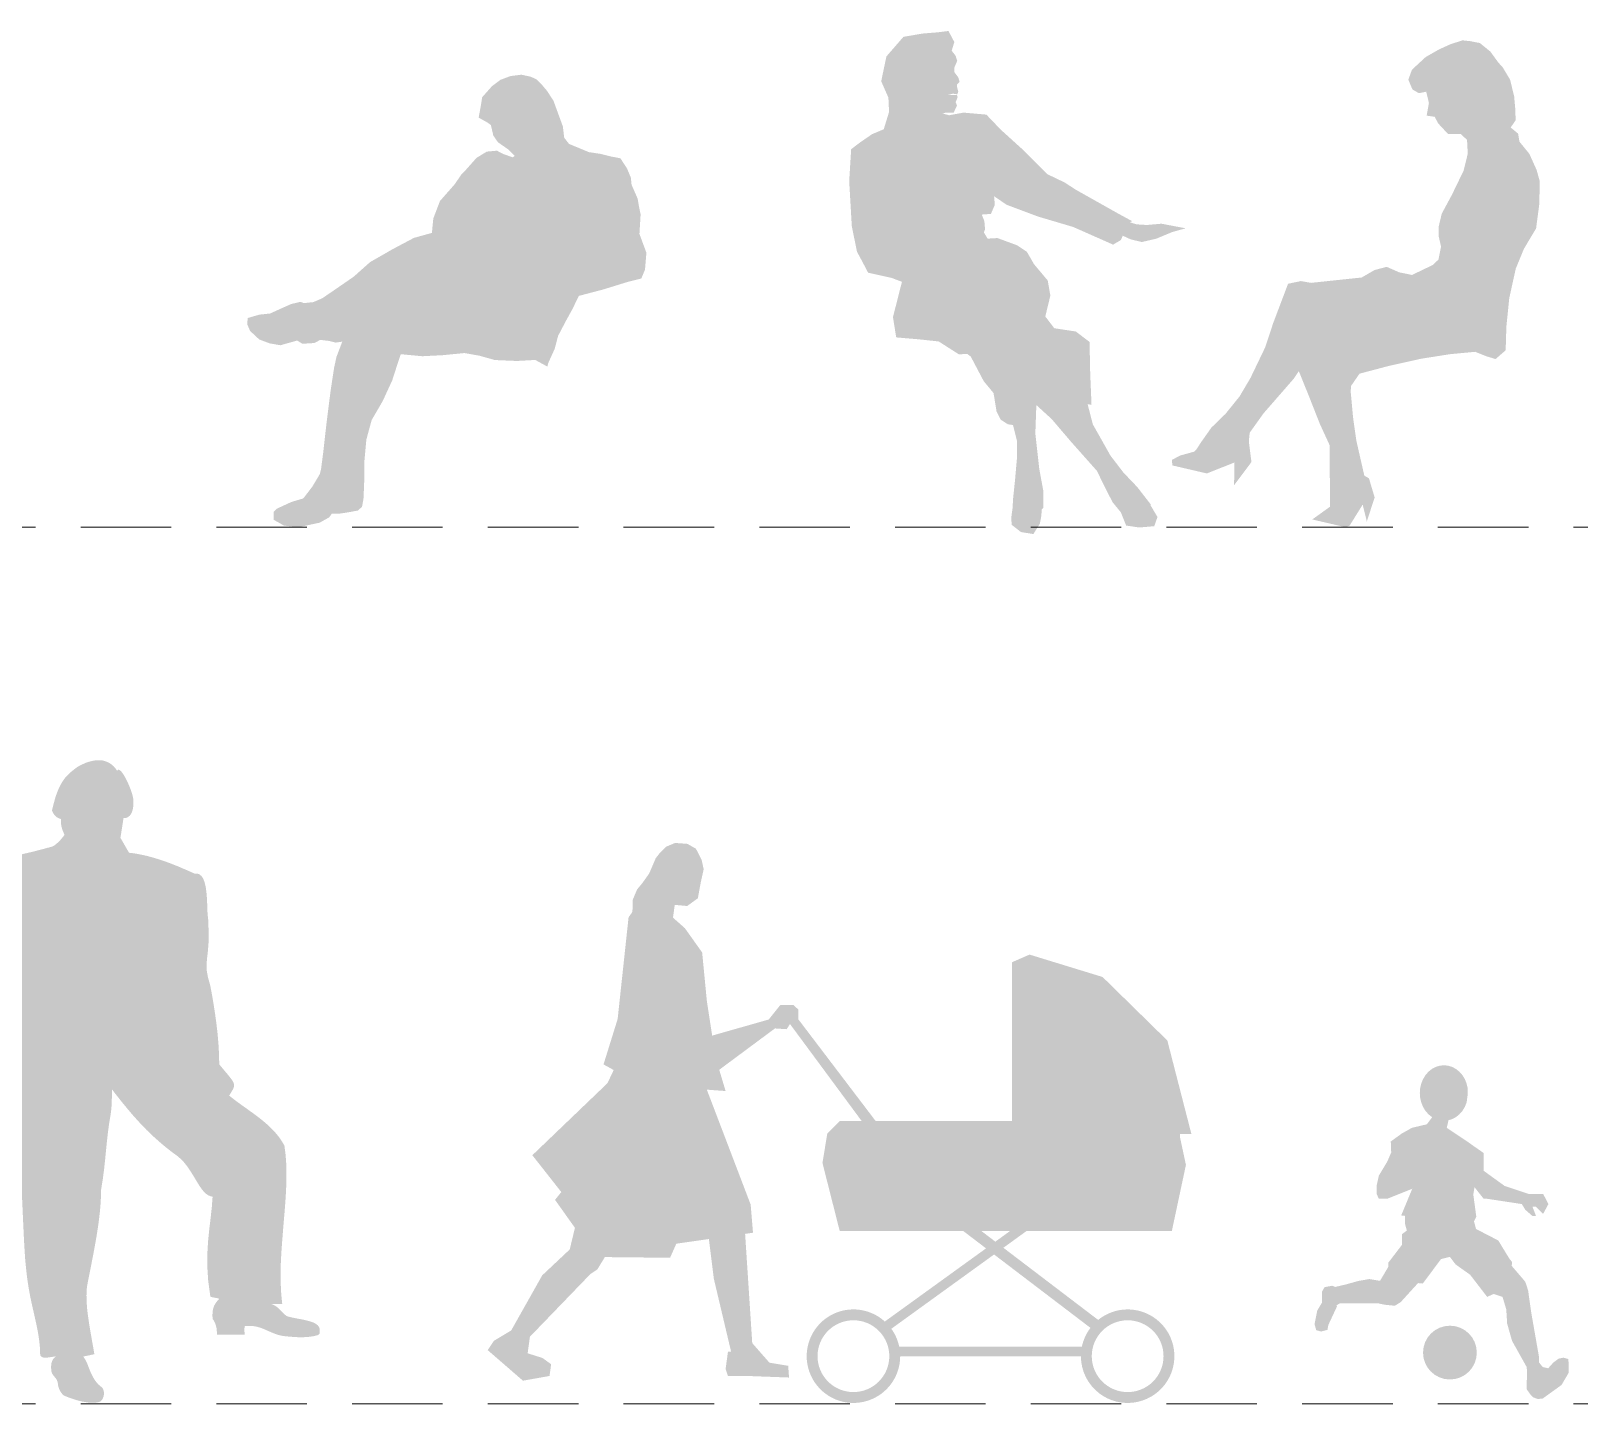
# Model space of a CAD drawing. Header units: millimetres. Extents: x 236 to 248.7, y 149.2 to 166.6.
# Drawn here: x 242.194 to 246.471, y 157.474 to 161.28 of the extents above; entities that cross this region are included whole.
import ezdxf

# ---------------------------------------------------------------- set-up
doc = ezdxf.new("R2010")
doc.units = ezdxf.units.MM
doc.linetypes.add('TRATTEGGIATA2', pattern=[0.375, 0.25, -0.125])
doc.layers.add('FIGURE_PERSONE', color=252, linetype='Continuous', lineweight=0)

msp = doc.modelspace()

# ---------------------------------------------------------------- hatches: boundary and pattern name
at = {"layer": 'FIGURE_PERSONE', "linetype": 'Continuous'}
for points in [[(244.9309, 160.9553), (244.8732, 161.0076), (244.8335, 161.0491), (244.7703, 161.0546), (244.7306, 161.0473), (244.7125, 161.0523), (244.7216, 161.0546), (244.7432, 161.0546), (244.7523, 161.0744), (244.7486, 161.0834), (244.7523, 161.0925), (244.7541, 161.0979), (244.7523, 161.1033), (244.7396, 161.1033), (244.727, 161.1033), (244.7414, 161.1069), (244.7529, 161.105), (244.7559, 161.1123), (244.7523, 161.1267), (244.7523, 161.1322), (244.7595, 161.1394), (244.7559, 161.152), (244.745, 161.1665), (244.745, 161.1791), (244.7529, 161.1974), (244.7486, 161.2116), (244.7377, 161.2256), (244.745, 161.2495), (244.7288, 161.2801), (244.6999, 161.2765), (244.6566, 161.2729), (244.6043, 161.2639), (244.5573, 161.2098), (244.5429, 161.1412), (244.5628, 161.0961), (244.5646, 161.0564), (244.5499, 161.0086), (244.5176, 160.995), (244.4834, 160.9715), (244.4599, 160.9535), (244.4545, 160.8651), (244.4617, 160.7405), (244.4761, 160.6702), (244.4888, 160.6467), (244.5068, 160.6124), (244.5718, 160.598), (244.6002, 160.5872), (244.5754, 160.4897), (244.5844, 160.4337), (244.6476, 160.4283), (244.7018, 160.4225), (244.7577, 160.3868), (244.7803, 160.3883), (244.7904, 160.3808), (244.8262, 160.3128), (244.8532, 160.2801), (244.8551, 160.2695), (244.8615, 160.2297), (244.8732, 160.2064), (244.893, 160.1937), (244.9071, 160.1917), (244.9183, 160.1468), (244.9183, 160.1035), (244.9129, 160.0421), (244.9075, 159.9898), (244.9057, 159.9609), (244.902, 159.9339), (244.9038, 159.9158), (244.9291, 159.896), (244.9634, 159.8905), (244.9814, 159.9194), (244.9851, 159.9393), (244.9867, 159.959), (244.9905, 159.9627), (244.9905, 160.0115), (244.9796, 160.071), (244.9688, 160.1685), (244.9716, 160.2468), (245.0139, 160.2082), (245.0663, 160.1468), (245.1385, 160.0656), (245.1583, 160.0259), (245.1818, 159.979), (245.2051, 159.9505), (245.2197, 159.914), (245.2558, 159.9086), (245.2973, 159.9122), (245.3063, 159.9375), (245.2868, 159.9706), (245.2882, 159.9717), (245.2503, 160.0205), (245.2124, 160.0602), (245.1764, 160.1071), (245.1276, 160.1937), (245.1134, 160.2488), (245.124, 160.2479), (245.1204, 160.3345), (245.1186, 160.4211), (245.0807, 160.45), (245.0212, 160.459), (244.9963, 160.4915), (245.0103, 160.5492), (245.0031, 160.5908), (244.9652, 160.6359), (244.9454, 160.6702), (244.9183, 160.6882), (244.8641, 160.7081), (244.8369, 160.7065), (244.8264, 160.724), (244.8299, 160.7315), (244.828, 160.755), (244.8208, 160.773), (244.8461, 160.7748), (244.8569, 160.8001), (244.8548, 160.8237), (244.8894, 160.8001), (244.976, 160.7676), (245.0735, 160.7387), (245.1836, 160.69), (245.2052, 160.7026), (245.2103, 160.7146), (245.2323, 160.7045), (245.263, 160.6972), (245.3027, 160.7063), (245.346, 160.7243), (245.3839, 160.7351), (245.3171, 160.7478), (245.2774, 160.7442), (245.2485, 160.746), (245.2301, 160.7515), (245.2359, 160.755), (245.1962, 160.7766), (245.0807, 160.8416), (245.05, 160.8615), (245.0013, 160.8849)], [(246.3524, 160.7348), (246.3613, 160.8022), (246.3625, 160.8652), (246.3537, 160.8966), (246.3338, 160.9407), (246.3063, 160.9745), (246.3027, 160.9966), (246.2822, 161.0135), (246.2956, 161.0332), (246.2954, 161.0595), (246.2917, 161.1004), (246.2803, 161.1462), (246.2604, 161.1793), (246.2476, 161.1936), (246.226, 161.2233), (246.1969, 161.2469), (246.1697, 161.2521), (246.1492, 161.2542), (246.1161, 161.2437), (246.0839, 161.229), (246.0474, 161.2082), (246.0094, 161.1731), (245.9994, 161.1457), (246.0107, 161.1186), (246.0285, 161.1084), (246.0488, 161.1123), (246.0563, 161.0813), (246.05, 161.0463), (246.0721, 161.0431), (246.0803, 161.0281), (246.0804, 161.0264), (246.1095, 160.9951), (246.1444, 160.9954), (246.1616, 160.9793), (246.1636, 160.941), (246.152, 160.8941), (246.1202, 160.8284), (246.0917, 160.7754), (246.0834, 160.7404), (246.0828, 160.7149), (246.0898, 160.6843), (246.0825, 160.6485), (246.0672, 160.6339), (246.0096, 160.6062), (245.9738, 160.6136), (245.9396, 160.6286), (245.9065, 160.6199), (245.8701, 160.5991), (245.7306, 160.5844), (245.7025, 160.5893), (245.6671, 160.5819), (245.6259, 160.473), (245.6035, 160.4055), (245.5633, 160.3218), (245.533, 160.2705), (245.4942, 160.2225), (245.4554, 160.1848), (245.4276, 160.1454), (245.4142, 160.1249), (245.4074, 160.118), (245.3692, 160.1075), (245.3463, 160.0954), (245.3473, 160.0801), (245.4428, 160.0579), (245.5191, 160.0883), (245.5179, 160.0261), (245.5179, 160.0253), (245.5659, 160.0895), (245.5587, 160.1464), (245.561, 160.1703), (245.5989, 160.2234), (245.6833, 160.3202), (245.6967, 160.3407), (245.7245, 160.272), (245.7549, 160.1948), (245.7818, 160.1363), (245.7831, 159.9661), (245.734, 159.9308), (245.8261, 159.9094), (245.8371, 159.9137), (245.8733, 159.9719), (245.8847, 159.9251), (245.9063, 159.9917), (245.8906, 160.0444), (245.8778, 160.0519), (245.8557, 160.1488), (245.8467, 160.2125), (245.8402, 160.2831), (245.8409, 160.2993), (245.8645, 160.3335), (245.9443, 160.3546), (246.0352, 160.3749), (246.1151, 160.3874), (246.184, 160.3939), (246.2156, 160.3814), (246.2404, 160.3739), (246.2683, 160.398), (246.2703, 160.4635), (246.2782, 160.5419), (246.2963, 160.6238), (246.3188, 160.6784)], [(243.8782, 160.7736), (243.8744, 160.7912), (243.8699, 160.8172), (243.8532, 160.8553), (243.8513, 160.8747), (243.8407, 160.9002), (243.8223, 160.9285), (243.7974, 160.9332), (243.7664, 160.9408), (243.7354, 160.9454), (243.6806, 160.9681), (243.6671, 160.985), (243.6633, 161.0165), (243.6372, 161.0879), (243.6188, 161.1157), (243.6041, 161.1331), (243.5917, 161.1456), (243.5754, 161.1536), (243.5487, 161.1594), (243.5183, 161.1555), (243.4905, 161.145), (243.4676, 161.1278), (243.4405, 161.0973), (243.4353, 161.0657), (243.4306, 161.0408), (243.4544, 161.0276), (243.4642, 161.0204), (243.4673, 161.0083), (243.4711, 160.9913), (243.484, 160.9726), (243.5127, 160.9528), (243.5304, 160.9353), (243.525, 160.931), (243.4982, 160.9405), (243.4811, 160.9495), (243.4532, 160.9469), (243.4248, 160.9297), (243.3966, 160.8979), (243.3821, 160.8826), (243.3647, 160.857), (243.3238, 160.8105), (243.3054, 160.7624), (243.3015, 160.7224), (243.2518, 160.7086), (243.1926, 160.6772), (243.1304, 160.6415), (243.0858, 160.6017), (243.0405, 160.5704), (242.9983, 160.5416), (242.9735, 160.5311), (242.9474, 160.5284), (242.9383, 160.532), (242.9122, 160.5257), (242.879, 160.5109), (242.8548, 160.4998), (242.8244, 160.4965), (242.7924, 160.4872), (242.7913, 160.4696), (242.7993, 160.4514), (242.8244, 160.428), (242.853, 160.4173), (242.8828, 160.412), (242.9294, 160.4251), (242.9434, 160.4161), (242.9768, 160.4182), (242.9931, 160.4269), (243.0168, 160.424), (243.0356, 160.4193), (243.0538, 160.4219), (243.0378, 160.3799), (243.0313, 160.3501), (243.0215, 160.2857), (243.0101, 160.1952), (243.001, 160.1144), (242.9953, 160.0707), (242.9917, 160.0561), (242.9714, 160.0219), (242.9462, 159.989), (242.9129, 159.979), (242.873, 159.9605), (242.8639, 159.9513), (242.8641, 159.9301), (242.8927, 159.9139), (242.9328, 159.9094), (242.9916, 159.922), (243.0176, 159.9367), (243.0248, 159.9465), (243.0448, 159.9467), (243.0702, 159.9505), (243.0975, 159.9556), (243.1084, 159.966), (243.1124, 159.9872), (243.114, 160.023), (243.115, 160.0522), (243.1152, 160.0941), (243.1203, 160.1511), (243.135, 160.2053), (243.1655, 160.2577), (243.1918, 160.3149), (243.2036, 160.3514), (243.2155, 160.3873), (243.275, 160.3817), (243.332, 160.3846), (243.3914, 160.3905), (243.4334, 160.383), (243.4753, 160.3712), (243.536, 160.3686), (243.587, 160.3714), (243.6208, 160.353), (243.6223, 160.3614), (243.6408, 160.4022), (243.6502, 160.4381), (243.6729, 160.4813), (243.6891, 160.5106), (243.7076, 160.5484), (243.7742, 160.5659), (243.8426, 160.587), (243.8801, 160.5964), (243.8903, 160.6208), (243.8942, 160.6675), (243.8749, 160.7196)], [(242.6768, 158.914), (242.6782, 158.9036), (242.6793, 158.8928), (242.68, 158.8819), (242.6805, 158.8712), (242.6809, 158.8608), (242.6812, 158.8511), (242.6816, 158.8422), (242.6823, 158.8347), (242.6832, 158.8287), (242.6848, 158.7892), (242.6842, 158.7592), (242.6823, 158.7363), (242.6802, 158.7181), (242.6788, 158.7021), (242.6793, 158.6857), (242.6825, 158.6668), (242.6893, 158.6426), (242.6939, 158.6176), (242.6983, 158.5919), (242.7024, 158.5652), (242.7061, 158.5381), (242.7093, 158.5104), (242.7117, 158.4824), (242.7133, 158.454), (242.7139, 158.4256), (242.7225, 158.4153), (242.7299, 158.4065), (242.7364, 158.3988), (242.7417, 158.3922), (242.7461, 158.3866), (242.7496, 158.3817), (242.7523, 158.3774), (242.7539, 158.3736), (242.7548, 158.3699), (242.7549, 158.3663), (242.7542, 158.3628), (242.753, 158.3591), (242.7509, 158.3551), (242.7482, 158.3506), (242.7451, 158.3454), (242.7414, 158.3394), (242.7465, 158.3351), (242.7518, 158.3311), (242.7571, 158.327), (242.7623, 158.3231), (242.7676, 158.3193), (242.7729, 158.3154), (242.7782, 158.3115), (242.7837, 158.3076), (242.789, 158.3039), (242.7943, 158.3), (242.7995, 158.2962), (242.8048, 158.2925), (242.8101, 158.2886), (242.8154, 158.2847), (242.8205, 158.2808), (242.8256, 158.2769), (242.8306, 158.2729), (242.8357, 158.2688), (242.8406, 158.2648), (242.8454, 158.2605), (242.8502, 158.2563), (242.8547, 158.2519), (242.8592, 158.2475), (242.8636, 158.2429), (242.868, 158.2381), (242.872, 158.2334), (242.8761, 158.2284), (242.88, 158.2233), (242.8837, 158.2182), (242.8872, 158.2128), (242.8907, 158.2071), (242.8939, 158.2015), (242.8971, 158.1771), (242.899, 158.1519), (242.8997, 158.1262), (242.8994, 158.0997), (242.8983, 158.0726), (242.8965, 158.0451), (242.8944, 158.0172), (242.8919, 157.9892), (242.8897, 157.9608), (242.8874, 157.9322), (242.8854, 157.9038), (242.884, 157.8754), (242.8835, 157.847), (242.8838, 157.819), (242.8852, 157.7912), (242.8879, 157.7638), (242.886, 157.7638), (242.884, 157.7638), (242.8821, 157.7638), (242.8803, 157.7638), (242.8784, 157.7638), (242.8764, 157.7638), (242.8745, 157.7638), (242.8726, 157.7638), (242.8706, 157.7638), (242.8687, 157.7638), (242.8667, 157.7638), (242.865, 157.7638), (242.863, 157.7638), (242.8611, 157.7638), (242.8592, 157.7638), (242.8572, 157.7638), (242.8611, 157.7624), (242.8648, 157.7608), (242.8683, 157.7589), (242.8717, 157.7566), (242.8748, 157.7543), (242.8777, 157.7517), (242.8805, 157.7492), (242.8831, 157.7465), (242.8858, 157.7437), (242.8882, 157.7412), (242.8907, 157.7388), (242.893, 157.7363), (242.8953, 157.7342), (242.8976, 157.7324), (242.8999, 157.7308), (242.9022, 157.7296), (242.9082, 157.728), (242.9147, 157.7264), (242.9217, 157.725), (242.9292, 157.7236), (242.9366, 157.7222), (242.9441, 157.7208), (242.9515, 157.7192), (242.9586, 157.7174), (242.9655, 157.7155), (242.9718, 157.7134), (242.9775, 157.7107), (242.9824, 157.7079), (242.9863, 157.7046), (242.9893, 157.7007), (242.991, 157.6965), (242.9916, 157.6915), (242.9918, 157.6864), (242.9911, 157.682), (242.9895, 157.6798), (242.9872, 157.6785), (242.9854, 157.6776), (242.9801, 157.6762), (242.9746, 157.6749), (242.9694, 157.6741), (242.9639, 157.6732), (242.9584, 157.6727), (242.953, 157.6723), (242.9473, 157.672), (242.9417, 157.672), (242.9359, 157.672), (242.9299, 157.6721), (242.9237, 157.6725), (242.9173, 157.6728), (242.911, 157.6734), (242.9043, 157.6739), (242.8974, 157.6746), (242.8902, 157.6753), (242.8826, 157.6769), (242.8755, 157.6788), (242.8688, 157.6811), (242.8623, 157.6836), (242.8562, 157.6862), (242.85, 157.6889), (242.844, 157.6915), (242.838, 157.6942), (242.832, 157.6965), (242.826, 157.6986), (242.8197, 157.7005), (242.8133, 157.7019), (242.8064, 157.7028), (242.7994, 157.7033), (242.7918, 157.7032), (242.7837, 157.7023), (242.7837, 157.6979), (242.7835, 157.6919), (242.7837, 157.6854), (242.7842, 157.6788), (242.7077, 157.6788), (242.7075, 157.6852), (242.707, 157.6915), (242.7063, 157.6975), (242.705, 157.7033), (242.7033, 157.7086), (242.7012, 157.7137), (242.6987, 157.7183), (242.6955, 157.7224), (242.6952, 157.7308), (242.6953, 157.7388), (242.6962, 157.746), (242.6976, 157.7529), (242.7001, 157.7594), (242.7035, 157.7656), (242.708, 157.7716), (242.7139, 157.7776), (242.7121, 157.7788), (242.7091, 157.7797), (242.7056, 157.7804), (242.7015, 157.7811), (242.6976, 157.7818), (242.6939, 157.7825), (242.6911, 157.7834), (242.6893, 157.7845), (242.6834, 157.8278), (242.6809, 157.8677), (242.6811, 157.9047), (242.6832, 157.9391), (242.6865, 157.9715), (242.6902, 158.002), (242.6934, 158.0315), (242.6955, 158.0602), (242.689, 158.0616), (242.6828, 158.0645), (242.677, 158.0685), (242.6717, 158.0736), (242.6666, 158.0798), (242.6615, 158.0867), (242.6566, 158.0943), (242.6516, 158.1026), (242.6465, 158.111), (242.6412, 158.1198), (242.6357, 158.1288), (242.6297, 158.1378), (242.6234, 158.1466), (242.6165, 158.1551), (242.6091, 158.163), (242.6008, 158.1704), (242.5947, 158.175), (242.5885, 158.1796), (242.5823, 158.1842), (242.5763, 158.1888), (242.5705, 158.1935), (242.5645, 158.1981), (242.5587, 158.2031), (242.553, 158.2078), (242.5474, 158.2128), (242.5418, 158.2177), (242.5361, 158.2228), (242.5305, 158.2279), (242.525, 158.2332), (242.5195, 158.2385), (242.5139, 158.2438), (242.5084, 158.2494), (242.503, 158.2551), (242.4975, 158.2607), (242.492, 158.2667), (242.4866, 158.2727), (242.4811, 158.2787), (242.4755, 158.285), (242.47, 158.2914), (242.4644, 158.2981), (242.4587, 158.3048), (242.4531, 158.3117), (242.4472, 158.3187), (242.4414, 158.326), (242.4356, 158.3334), (242.4296, 158.3409), (242.4236, 158.3487), (242.4176, 158.3566), (242.4175, 158.3434), (242.4169, 158.3235), (242.4159, 158.303), (242.4139, 158.288), (242.4095, 158.2611), (242.406, 158.2348), (242.4032, 158.2092), (242.4007, 158.184), (242.3982, 158.1586), (242.3954, 158.1331), (242.3919, 158.1068), (242.3875, 158.0798), (242.3873, 158.0641), (242.3864, 158.0482), (242.3854, 158.032), (242.3838, 158.0156), (242.3818, 157.999), (242.3797, 157.9823), (242.3772, 157.9657), (242.3746, 157.949), (242.3716, 157.9322), (242.3686, 157.9156), (242.3656, 157.8992), (242.3624, 157.883), (242.3593, 157.867), (242.3561, 157.8511), (242.3531, 157.8358), (242.3501, 157.8206), (242.3483, 157.8104), (242.3475, 157.7993), (242.3471, 157.7876), (242.3473, 157.7753), (242.348, 157.7626), (242.349, 157.7495), (242.3506, 157.7361), (242.3524, 157.7229), (242.3543, 157.7095), (242.3566, 157.6961), (242.3587, 157.6831), (242.361, 157.6704), (242.3631, 157.658), (242.3653, 157.6464), (242.3672, 157.6353), (242.3688, 157.625), (242.3381, 157.6185), (242.3411, 157.6143), (242.3439, 157.6097), (242.3464, 157.6048), (242.3489, 157.5997), (242.3512, 157.594), (242.3533, 157.5884), (242.3557, 157.5826), (242.358, 157.5766), (242.3607, 157.5707), (242.3637, 157.5647), (242.3668, 157.5589), (242.3704, 157.5533), (242.3744, 157.5478), (242.379, 157.5425), (242.3843, 157.5376), (242.3901, 157.533), (242.3928, 157.5293), (242.3945, 157.5245), (242.3954, 157.5193), (242.3952, 157.5138), (242.3942, 157.5083), (242.3922, 157.503), (242.3896, 157.4984), (242.3861, 157.4949), (242.3822, 157.4933), (242.3776, 157.4921), (242.3727, 157.4914), (242.3674, 157.491), (242.3617, 157.4909), (242.3557, 157.4912), (242.3494, 157.4919), (242.3427, 157.493), (242.3358, 157.4942), (242.3288, 157.496), (242.3215, 157.4977), (242.3143, 157.5), (242.3069, 157.5023), (242.2993, 157.505), (242.2919, 157.508), (242.2845, 157.511), (242.2813, 157.5138), (242.2783, 157.5173), (242.2755, 157.5212), (242.273, 157.5256), (242.2711, 157.5302), (242.2695, 157.5348), (242.2685, 157.5392), (242.2681, 157.5432), (242.2669, 157.5494), (242.2648, 157.5545), (242.2619, 157.5589), (242.2588, 157.5626), (242.2556, 157.5663), (242.2529, 157.5704), (242.2508, 157.5748), (242.2499, 157.5803), (242.2492, 157.5885), (242.2496, 157.5956), (242.2505, 157.6014), (242.2521, 157.6062), (242.2542, 157.6102), (242.2566, 157.6136), (242.2593, 157.6164), (242.2619, 157.6191), (242.2589, 157.6187), (242.2556, 157.6182), (242.2522, 157.6176), (242.2487, 157.6171), (242.2452, 157.6166), (242.2417, 157.6161), (242.2383, 157.6157), (242.235, 157.6155), (242.2318, 157.6155), (242.229, 157.6157), (242.2263, 157.6164), (242.2229, 157.6177), (242.2199, 157.6214), (242.2191, 157.6259), (242.2182, 157.6457), (242.2161, 157.6658), (242.2129, 157.6861), (242.2089, 157.7065), (242.2044, 157.7266), (242.1999, 157.7465), (242.1955, 157.7659), (242.1916, 157.7845), (242.187, 157.8098), (242.1831, 157.8358), (242.1801, 157.862), (242.1776, 157.8885), (242.1759, 157.9153), (242.1743, 157.9423), (242.1731, 157.9694), (242.1718, 157.9964), (242.1706, 158.0236), (242.1694, 158.0507), (242.1678, 158.0775), (242.1658, 158.1043), (242.1634, 158.1309), (242.1604, 158.157), (242.1567, 158.183), (242.1519, 158.2083), (242.1494, 158.223), (242.1478, 158.2383), (242.147, 158.2544), (242.1464, 158.2708), (242.1463, 158.2877), (242.1464, 158.3048), (242.1466, 158.3221), (242.1468, 158.3395), (242.1468, 158.3566), (242.1464, 158.3737), (242.1457, 158.3905), (242.1443, 158.4069), (242.1422, 158.4226), (242.1392, 158.4377), (242.1353, 158.452), (242.1302, 158.4654), (242.1397, 158.4772), (242.1216, 158.4979), (242.1184, 158.4945), (242.1154, 158.4912), (242.1122, 158.4876), (242.1092, 158.4843), (242.1062, 158.4808), (242.1032, 158.4774), (242.1001, 158.4739), (242.0971, 158.4704), (242.0932, 158.476), (242.0891, 158.4813), (242.0852, 158.4864), (242.0814, 158.4913), (242.0775, 158.4959), (242.0734, 158.5005), (242.0696, 158.5049), (242.0657, 158.5092), (242.0618, 158.5132), (242.0579, 158.5173), (242.054, 158.5213), (242.0502, 158.5254), (242.0463, 158.5293), (242.0424, 158.5333), (242.0385, 158.5372), (242.0346, 158.5414), (242.0308, 158.5455), (242.0271, 158.5497), (242.0232, 158.5541), (242.0195, 158.5585), (242.0156, 158.5633), (242.0119, 158.5682), (242.008, 158.5732), (242.0043, 158.5786), (242.0006, 158.5841), (241.9969, 158.5901), (241.9932, 158.5963), (241.9895, 158.6026), (241.986, 158.6095), (241.9823, 158.6167), (241.9786, 158.6243), (241.975, 158.6324), (241.9735, 158.6356), (241.9715, 158.6395), (241.9694, 158.6439), (241.9669, 158.6486), (241.9646, 158.6539), (241.9623, 158.6596), (241.9602, 158.6654), (241.9583, 158.6716), (241.9567, 158.6777), (241.9555, 158.6842), (241.9549, 158.6908), (241.9549, 158.6971), (241.9555, 158.7036), (241.9571, 158.71), (241.9594, 158.716), (241.9627, 158.722), (241.9664, 158.7292), (241.9703, 158.7363), (241.974, 158.7435), (241.9779, 158.7505), (241.9817, 158.7576), (241.9858, 158.7647), (241.9899, 158.7715), (241.9941, 158.7781), (241.9983, 158.7846), (242.0029, 158.7908), (242.0075, 158.7967), (242.0121, 158.8026), (242.017, 158.808), (242.0221, 158.813), (242.0274, 158.8177), (242.0329, 158.822), (242.0369, 158.8327), (242.0408, 158.8445), (242.0445, 158.8569), (242.0484, 158.8697), (242.0521, 158.883), (242.056, 158.8962), (242.0599, 158.9096), (242.0639, 158.9226), (242.068, 158.9353), (242.0724, 158.9475), (242.0768, 158.9588), (242.0815, 158.9692), (242.0865, 158.9784), (242.0918, 158.9863), (242.0972, 158.9928), (242.1032, 158.9976), (242.1073, 158.9976), (242.1115, 158.9978), (242.1158, 158.9981), (242.1202, 158.9985), (242.1246, 158.9988), (242.1292, 158.9993), (242.1337, 158.9999), (242.1385, 159.0006), (242.1433, 159.0013), (242.148, 159.0022), (242.153, 159.003), (242.1577, 159.0039), (242.1627, 159.005), (242.1676, 159.0059), (242.1727, 159.0069), (242.1776, 159.0082), (242.1826, 159.0092), (242.1875, 159.0105), (242.1925, 159.0115), (242.1974, 159.0127), (242.2023, 159.014), (242.2073, 159.0152), (242.212, 159.0165), (242.2168, 159.0177), (242.2216, 159.0189), (242.2263, 159.0202), (242.2309, 159.0214), (242.2353, 159.0226), (242.2397, 159.0239), (242.2441, 159.0249), (242.2484, 159.0261), (242.2524, 159.0272), (242.2552, 159.0286), (242.2581, 159.0304), (242.2607, 159.0323), (242.2635, 159.0344), (242.266, 159.0366), (242.2686, 159.0388), (242.2709, 159.0413), (242.2734, 159.0438), (242.2755, 159.0461), (242.2776, 159.0484), (242.2794, 159.0507), (242.2812, 159.0528), (242.2827, 159.0549), (242.2842, 159.0567), (242.2854, 159.0582), (242.2863, 159.0597), (242.2849, 159.063), (242.2833, 159.0671), (242.2813, 159.0716), (242.2796, 159.0769), (242.278, 159.0828), (242.2769, 159.0891), (242.2764, 159.096), (242.2767, 159.1034), (242.2729, 159.1044), (242.2692, 159.106), (242.2656, 159.108), (242.2625, 159.1104), (242.2593, 159.1136), (242.2566, 159.1173), (242.254, 159.1217), (242.2517, 159.1268), (242.2551, 159.1409), (242.2586, 159.1538), (242.2619, 159.1653), (242.2655, 159.1755), (242.2692, 159.1847), (242.2729, 159.193), (242.2769, 159.2004), (242.281, 159.2071), (242.285, 159.2131), (242.2894, 159.2187), (242.2942, 159.2238), (242.299, 159.2286), (242.3041, 159.2332), (242.3095, 159.2376), (242.3152, 159.2422), (242.3212, 159.2467), (242.3293, 159.2513), (242.3376, 159.2552), (242.3455, 159.2587), (242.3536, 159.2614), (242.3614, 159.2635), (242.3691, 159.2649), (242.3765, 159.2658), (242.384, 159.2658), (242.391, 159.2651), (242.3977, 159.2635), (242.4042, 159.2612), (242.4106, 159.258), (242.4164, 159.2541), (242.4219, 159.2492), (242.427, 159.2436), (242.4316, 159.2369), (242.4339, 159.2392), (242.4367, 159.2393), (242.4397, 159.2377), (242.4432, 159.2346), (242.4467, 159.23), (242.4506, 159.2243), (242.4543, 159.2178), (242.4582, 159.2104), (242.4619, 159.2027), (242.4652, 159.1947), (242.4684, 159.1868), (242.4712, 159.179), (242.4735, 159.1716), (242.4753, 159.1649), (242.4763, 159.1591), (242.4767, 159.1543), (242.4767, 159.1469), (242.4765, 159.1404), (242.4758, 159.1346), (242.4748, 159.1293), (242.4735, 159.1247), (242.4719, 159.1208), (242.4702, 159.1175), (242.4682, 159.1145), (242.4661, 159.1122), (242.4638, 159.1103), (242.4605, 159.1079), (242.4554, 159.1061), (242.4517, 159.1058), (242.4494, 159.1057), (242.4485, 159.0999), (242.4476, 159.0935), (242.4465, 159.0868), (242.4455, 159.0798), (242.4442, 159.0725), (242.4432, 159.0653), (242.442, 159.0582), (242.4409, 159.0514), (242.4647, 159.0101), (242.4703, 159.0096), (242.476, 159.0089), (242.4816, 159.008), (242.4874, 159.0071), (242.4931, 159.006), (242.4989, 159.0048), (242.5046, 159.0036), (242.5104, 159.0023), (242.5162, 159.0009), (242.5218, 158.9993), (242.5277, 158.9978), (242.5335, 158.9962), (242.5393, 158.9944), (242.5449, 158.9926), (242.5508, 158.9907), (242.5566, 158.9888), (242.5622, 158.9868), (242.568, 158.9849), (242.5737, 158.9828), (242.5795, 158.9807), (242.5851, 158.9784), (242.5908, 158.9762), (242.5964, 158.974), (242.6021, 158.9717), (242.6075, 158.9694), (242.613, 158.9669), (242.6186, 158.9646), (242.6241, 158.9623), (242.6294, 158.9599), (242.6349, 158.9574), (242.6402, 158.9551), (242.6454, 158.9526), (242.6528, 158.9526), (242.6592, 158.9505), (242.6645, 158.9461), (242.6687, 158.9401), (242.6721, 158.9325), (242.6747, 158.9239)]]:
    msp.add_hatch(color=252, dxfattribs=at).paths.add_polyline_path(points)
h = msp.add_hatch(color=252, dxfattribs=at)
edge = h.paths.add_edge_path()
edge.add_line((244.0954, 158.4107), (244.2493, 158.5249))
edge.add_line((244.2493, 158.5249), (244.2817, 158.5228))
edge.add_line((244.2817, 158.5228), (244.2909, 158.5371))
edge.add_line((244.2909, 158.5371), (244.489, 158.2691))
edge.add_line((244.489, 158.2691), (244.4284, 158.2691))
edge.add_line((244.4284, 158.2691), (244.394, 158.2348))
edge.add_line((244.394, 158.2348), (244.3806, 158.1533))
edge.add_line((244.3806, 158.1533), (244.4284, 157.965))
edge.add_line((244.4284, 157.965), (244.7701, 157.965))
edge.add_line((244.7701, 157.965), (244.8326, 157.9174))
edge.add_line((244.8326, 157.9174), (244.5529, 157.7153))
edge.add_arc((244.4662, 157.6196), 0.1292, 47.7999, 360)
edge.add_line((244.5953, 157.6196), (245.0947, 157.6196))
edge.add_spline(control_points=[(245.0947, 157.6196), (245.0947, 157.5807), (245.1123, 157.5422), (245.1456, 157.5168), (245.2024, 157.4736), (245.2835, 157.4846), (245.3267, 157.5414)], knot_values=[0.412152, 0.412152, 0.412152, 0.412152, 1, 1, 1, 2, 2, 2, 2], degree=3, periodic=0)
edge.add_spline(control_points=[(245.3267, 157.5414), (245.3698, 157.5982), (245.3589, 157.6792), (245.3021, 157.7224)], knot_values=[2, 2, 2, 2, 3, 3, 3, 3], degree=3, periodic=0)
edge.add_spline(control_points=[(245.3021, 157.7224), (245.2546, 157.7585), (245.1886, 157.7574), (245.1423, 157.7198)], knot_values=[3, 3, 3, 3, 3.999985, 3.999985, 3.999985, 3.999985], degree=3, periodic=0)
edge.add_line((245.1423, 157.7198), (244.8805, 157.919))
edge.add_line((244.8805, 157.919), (244.944, 157.965))
edge.add_line((244.944, 157.965), (245.3459, 157.965))
edge.add_line((245.3459, 157.965), (245.3849, 158.148))
edge.add_line((245.3849, 158.148), (245.3682, 158.2259))
edge.add_line((245.3682, 158.2259), (245.3682, 158.233))
edge.add_line((245.3682, 158.233), (245.3888, 158.233))
edge.add_line((245.3888, 158.233), (245.4001, 158.233))
edge.add_line((245.4001, 158.233), (245.3335, 158.4916))
edge.add_line((245.3335, 158.4916), (245.1546, 158.667))
edge.add_line((245.1546, 158.667), (244.9527, 158.7289))
edge.add_line((244.9527, 158.7289), (244.9043, 158.7077))
edge.add_line((244.9043, 158.7077), (244.9043, 158.2691))
edge.add_line((244.9043, 158.2691), (244.5276, 158.2691))
edge.add_line((244.5276, 158.2691), (244.3144, 158.5495))
edge.add_line((244.3144, 158.5495), (244.3144, 158.5768))
edge.add_line((244.3144, 158.5768), (244.3, 158.5898))
edge.add_line((244.3, 158.5898), (244.2644, 158.5898))
edge.add_line((244.2644, 158.5898), (244.232, 158.5495))
edge.add_line((244.232, 158.5495), (244.0759, 158.5051))
edge.add_line((244.0759, 158.5051), (244.0612, 158.6006))
edge.add_line((244.0612, 158.6006), (244.0482, 158.7347))
edge.add_line((244.0482, 158.7347), (244.0006, 158.8017))
edge.add_line((244.0006, 158.8017), (243.9676, 158.8309))
edge.add_line((243.9676, 158.8309), (243.9725, 158.8662))
edge.add_line((243.9725, 158.8662), (244.0069, 158.8631))
edge.add_line((244.0069, 158.8631), (244.0363, 158.8845))
edge.add_line((244.0363, 158.8845), (244.0444, 158.9285))
edge.add_line((244.0444, 158.9285), (244.0524, 158.9646))
edge.add_line((244.0524, 158.9646), (244.047, 158.9899))
edge.add_line((244.047, 158.9899), (244.031, 159.0213))
edge.add_line((244.031, 159.0213), (244.0076, 159.0347))
edge.add_line((244.0076, 159.0347), (243.9735, 159.0373))
edge.add_line((243.9735, 159.0373), (243.9481, 159.0267))
edge.add_line((243.9481, 159.0267), (243.9294, 159.0073))
edge.add_line((243.9294, 159.0073), (243.9201, 158.9953))
edge.add_line((243.9201, 158.9953), (243.902, 158.9532))
edge.add_line((243.902, 158.9532), (243.8826, 158.9258))
edge.add_line((243.8826, 158.9258), (243.8686, 158.9092))
edge.add_line((243.8686, 158.9092), (243.8559, 158.8791))
edge.add_line((243.8559, 158.8791), (243.8559, 158.8544))
edge.add_line((243.8559, 158.8544), (243.8546, 158.8454))
edge.add_line((243.8546, 158.8454), (243.8449, 158.832))
edge.add_line((243.8449, 158.832), (243.8147, 158.5509))
edge.add_line((243.8147, 158.5509), (243.7757, 158.4255))
edge.add_line((243.7757, 158.4255), (243.8038, 158.41))
edge.add_line((243.8038, 158.41), (243.7865, 158.3736))
edge.add_line((243.7865, 158.3736), (243.579, 158.1747))
edge.add_line((243.579, 158.1747), (243.659, 158.073))
edge.add_line((243.659, 158.073), (243.6417, 158.0514))
edge.add_line((243.6417, 158.0514), (243.6967, 157.9741))
edge.add_line((243.6967, 157.9741), (243.6823, 157.9144))
edge.add_line((243.6823, 157.9144), (243.6064, 157.843))
edge.add_line((243.6064, 157.843), (243.5206, 157.6907))
edge.add_line((243.5206, 157.6907), (243.473, 157.6622))
edge.add_line((243.473, 157.6622), (243.4557, 157.6363))
edge.add_line((243.4557, 157.6363), (243.553, 157.5519))
edge.add_line((243.553, 157.5519), (243.6265, 157.5649))
edge.add_line((243.6265, 157.5649), (243.6309, 157.5973))
edge.add_line((243.6309, 157.5973), (243.6071, 157.6146))
edge.add_line((243.6071, 157.6146), (243.566, 157.6276))
edge.add_line((243.566, 157.6276), (243.5723, 157.6733))
edge.add_line((243.5723, 157.6733), (243.739, 157.846))
edge.add_line((243.739, 157.846), (243.7584, 157.859))
edge.add_line((243.7584, 157.859), (243.7794, 157.8933))
edge.add_line((243.7794, 157.8933), (243.9595, 157.8914))
edge.add_line((243.9595, 157.8914), (243.9768, 157.9303))
edge.add_line((243.9768, 157.9303), (244.0668, 157.9432))
edge.add_line((244.0668, 157.9432), (244.0806, 157.833))
edge.add_line((244.0806, 157.833), (244.1282, 157.6319))
edge.add_line((244.1282, 157.6319), (244.1195, 157.6319))
edge.add_line((244.1195, 157.6319), (244.113, 157.5844))
edge.add_line((244.113, 157.5844), (244.1195, 157.5649))
edge.add_line((244.1195, 157.5649), (244.1736, 157.5649))
edge.add_line((244.1736, 157.5649), (244.2882, 157.5606))
edge.add_line((244.2882, 157.5606), (244.286, 157.593))
edge.add_line((244.286, 157.593), (244.2341, 157.6016))
edge.add_line((244.2341, 157.6016), (244.1866, 157.6557))
edge.add_line((244.1866, 157.6557), (244.1669, 157.9575))
edge.add_line((244.1669, 157.9575), (244.1887, 157.9606))
edge.add_line((244.1887, 157.9606), (244.1822, 158.0384))
edge.add_line((244.1822, 158.0384), (244.0611, 158.3558))
edge.add_line((244.0611, 158.3558), (244.113, 158.352))
edge.add_line((244.113, 158.352), (244.0954, 158.4107))
h.paths.add_polyline_path([(244.5653, 157.6196, -1), (244.367, 157.6196, -1)], flags=17)
edge = h.paths.add_edge_path(flags=16)
edge.add_line((244.5709, 157.6953), (244.8548, 157.9005))
edge.add_line((244.8548, 157.9005), (245.1211, 157.6978))
edge.add_spline(control_points=[(245.1211, 157.6978), (245.1091, 157.6821), (245.1013, 157.6645), (245.0975, 157.6463)], knot_values=[0, 0, 0, 0, 0.277273, 0.277273, 0.277273, 0.277273], degree=3, periodic=0)
edge.add_line((245.0975, 157.6463), (244.5925, 157.6463))
edge.add_arc((244.4662, 157.6196), 0.1292, 11.9378, 35.8462)
h.paths.add_polyline_path([(244.8984, 157.965), (244.8583, 157.9359), (244.8201, 157.965)], flags=17)
h.paths.add_polyline_path([(245.323, 157.6196, -1), (245.1247, 157.6196, -1)], flags=16)
h = msp.add_hatch(color=252, dxfattribs=at)
h.paths.add_polyline_path([(246.2074, 158.1809), (246.1792, 158.2005), (246.162, 158.2128), (246.1056, 158.2504), (246.1104, 158.2714), (246.1206, 158.2745), (246.1311, 158.2801), (246.1406, 158.2878), (246.1489, 158.2972), (246.1555, 158.3082), (246.1604, 158.3203), (246.1638, 158.3446), (246.1634, 158.3598), (246.1604, 158.3727), (246.1555, 158.3848), (246.1489, 158.3958), (246.1406, 158.4053), (246.1311, 158.4129), (246.1206, 158.4186), (246.1094, 158.422), (246.0978, 158.4232), (246.0862, 158.422), (246.075, 158.4186), (246.0644, 158.4129), (246.0549, 158.4053), (246.0467, 158.3958), (246.04, 158.3848), (246.0351, 158.3727), (246.0321, 158.3598), (246.0311, 158.3465), (246.0321, 158.3332), (246.0351, 158.3203), (246.04, 158.3082), (246.0467, 158.2972), (246.0549, 158.2878), (246.0644, 158.2801), (246.0653, 158.2797), (246.0507, 158.2602), (246.0095, 158.2504), (245.9817, 158.2349), (245.9509, 158.2127), (245.9521, 158.1823), (245.9412, 158.157), (245.9179, 158.1183), (245.9117, 158.0901), (245.9117, 158.068), (245.9179, 158.0545), (245.9412, 158.0545), (246.0102, 158.082), (245.9797, 158.0083), (245.9903, 158.0071), (245.9903, 157.9846), (245.9953, 157.9667), (245.9817, 157.9564), (245.9817, 157.9343), (245.9817, 157.927), (245.9443, 157.8781), (245.9443, 157.8668), (245.9212, 157.8277), (245.8919, 157.8326), (245.8626, 157.8277), (245.8271, 157.8178), (245.7975, 157.8109), (245.7891, 157.8141), (245.7682, 157.8104), (245.7609, 157.7981), (245.7609, 157.7675), (245.7478, 157.746), (245.7402, 157.708), (245.7449, 157.6914), (245.7584, 157.6877), (245.7759, 157.6923), (245.7784, 157.7059), (245.8028, 157.7582), (245.8004, 157.7597), (245.81, 157.7655), (245.9163, 157.7655), (245.9333, 157.7618), (245.9621, 157.7589), (245.9785, 157.7691), (246.0261, 157.8214), (246.0393, 157.8202), (246.0896, 157.8877), (246.1141, 157.894), (246.1301, 157.873), (246.1702, 157.8445), (246.2172, 157.7834), (246.2352, 157.7915), (246.2597, 157.7832), (246.27, 157.7491), (246.2724, 157.7098), (246.2859, 157.662), (246.3264, 157.5896), (246.3276, 157.5736), (246.3276, 157.5589), (246.3264, 157.5516), (246.3264, 157.5283), (246.3387, 157.5111), (246.3436, 157.5062), (246.3571, 157.5013), (246.3706, 157.5025), (246.4227, 157.5401), (246.4424, 157.5736), (246.4424, 157.5896), (246.4417, 157.6117), (246.4282, 157.6154), (246.4147, 157.6129), (246.4, 157.6019), (246.3858, 157.5862), (246.3706, 157.5896), (246.3608, 157.6019), (246.3608, 157.6154), (246.3387, 157.7417), (246.3305, 157.8002), (246.3264, 157.8141), (246.322, 157.8258), (246.2851, 157.869), (246.2859, 157.8796), (246.2779, 157.89), (246.2479, 157.9392), (246.1865, 157.9709), (246.1809, 157.9918), (246.1872, 158.0047), (246.1789, 158.0665), (246.1823, 158.0862), (246.2074, 158.0545), (246.216, 158.0545), (246.3129, 158.0398), (246.3227, 158.0239), (246.3424, 158.0067), (246.3522, 158.0067), (246.3424, 158.0325), (246.3522, 158.0325), (246.3718, 158.0128), (246.3865, 158.0398), (246.3718, 158.068), (246.3313, 158.068), (246.2651, 158.0901), (246.2074, 158.1318)])
h.paths.add_polyline_path([(246.04, 157.6295, 1), (246.1886, 157.6295, 1)], flags=17)

# ---------------------------------------------------------------- linework, layer by layer
at = {"layer": 'FIGURE_PERSONE', "color": 252, "linetype": 'TRATTEGGIATA2'}
for p, q in [((235.9562, 159.9094), (248.6528, 159.9094)), ((235.9562, 157.4884), (248.6528, 157.4884))]:
    msp.add_line(p, q, dxfattribs=at)

doc.saveas('drawing.dxf')
